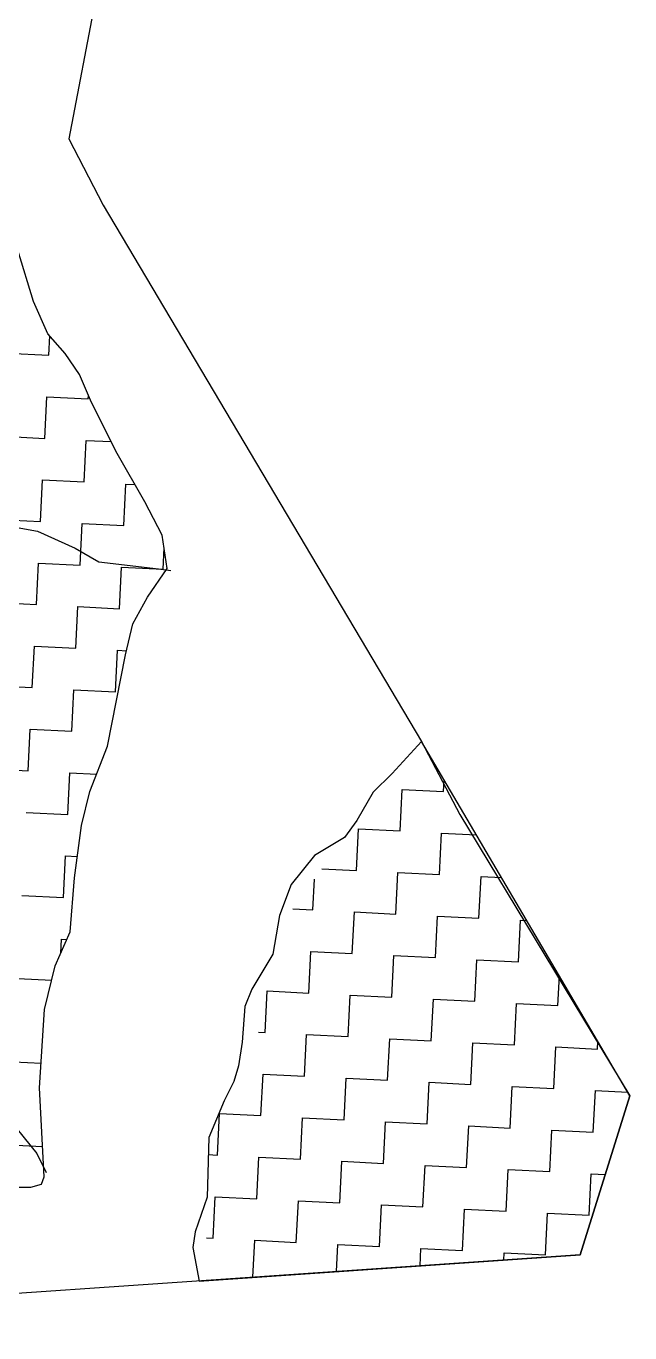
# Model space of a CAD drawing. Header units: metres. Extents: x 263404 to 269468, y 2224335 to 2228035.
# Drawn here: x 269107.9 to 269335.7, y 2224342.9 to 2224835.8 of the extents above; entities that cross this region are included whole.
import ezdxf

# ---------------------------------------------------------------- set-up
doc = ezdxf.new("R2010")
doc.units = ezdxf.units.M
doc.header["$LTSCALE"] = 0.3
for name, color, linetype in [('LINE_WATER', 4, 'Continuous'), ('POLY_HATCH', 12, 'Continuous'), ('V_BOUND_LINE', 7, 'Continuous')]:
    doc.layers.add(name, color=color, linetype=linetype)

msp = doc.modelspace()

# ---------------------------------------------------------------- linework, layer by layer
at = {"layer": 'LINE_WATER'}
for p, q in [((269100.37, 2224647.47), (269112.24, 2224645.3)), ((269112.24, 2224645.3), (269126.43, 2224638.92)), ((269126.43, 2224638.92), (269135.32, 2224633.75)), ((269135.32, 2224633.75), (269157.89, 2224631.06)), ((269157.89, 2224631.06), (269162.59, 2224630.51)), ((269104.6, 2224419.68), (269112.03, 2224410.49)), ((269112.03, 2224410.49), (269115.46, 2224403.39))]:
    msp.add_line(p, q, dxfattribs=at)
at = {"layer": 'POLY_HATCH'}
for p, q in [((269110.7, 2224731.89), (269104.78, 2224751.28)), ((269116.17, 2224719.75), (269110.7, 2224731.89)), ((269122.66, 2224712.3), (269116.17, 2224719.75)), ((269128.08, 2224704.38), (269122.66, 2224712.3)), ((269132.57, 2224693.87), (269128.08, 2224704.38)), ((269142.24, 2224674.64), (269132.57, 2224693.87)), ((269152.72, 2224656.35), (269142.24, 2224674.64)), ((269159.32, 2224643.81), (269152.72, 2224656.35)), ((269161.19, 2224631.22), (269159.32, 2224643.81)), ((269153.7, 2224620.37), (269161.19, 2224631.22)), ((269148.21, 2224610.38), (269153.7, 2224620.37)), ((269145.4, 2224598.58), (269148.21, 2224610.38)), ((269138.69, 2224564.22), (269145.4, 2224598.58)), ((269132.01, 2224547.06), (269138.69, 2224564.22)), ((269257.18, 2224565.93), (269246.08, 2224553.81)), ((269335.75, 2224432.28), (269257.18, 2224565.93)), ((269246.08, 2224553.81), (269238.91, 2224546.78)), ((269128.87, 2224534.22), (269132.01, 2224547.06)), ((269238.91, 2224546.78), (269232.72, 2224536.1)), ((269232.72, 2224536.1), (269228.07, 2224529.68)), ((269126.13, 2224514.49), (269128.87, 2224534.22)), ((269228.07, 2224529.68), (269216.75, 2224522.92)), ((269216.75, 2224522.92), (269207.89, 2224512.05)), ((269124.54, 2224494.13), (269126.13, 2224514.49)), ((269207.89, 2224512.05), (269203.6, 2224500.31)), ((269203.6, 2224500.31), (269201.07, 2224485.71)), ((269118.93, 2224481.26), (269124.54, 2224494.13)), ((269201.07, 2224485.71), (269193.14, 2224472.5)), ((269114.9, 2224464.82), (269118.93, 2224481.26)), ((269193.14, 2224472.5), (269190.41, 2224466.02)), ((269190.41, 2224466.02), (269189.44, 2224452.55)), ((269112.94, 2224435.33), (269114.9, 2224464.82)), ((269189.44, 2224452.55), (269188.1, 2224443.6)), ((269188.1, 2224443.6), (269186.3, 2224437.68)), ((269186.3, 2224437.68), (269182.62, 2224430.35)), ((269114.76, 2224401.74), (269112.94, 2224435.33)), ((269316.96, 2224372.31), (269335.75, 2224432.28)), ((269182.62, 2224430.35), (269176.83, 2224416.51)), ((269176.83, 2224416.51), (269176.31, 2224394)), ((269113.69, 2224399), (269114.76, 2224401.74)), ((269085.7, 2224397.83), (269109.68, 2224397.8)), ((269109.68, 2224397.8), (269113.69, 2224399)), ((269176.31, 2224394), (269171.75, 2224381)), ((269171.75, 2224381), (269170.85, 2224375.04)), ((269170.85, 2224375.04), (269173.18, 2224362.42)), ((269173.18, 2224362.42), (269316.96, 2224372.31))]:
    msp.add_line(p, q, dxfattribs=at)
at = {"layer": 'POLY_HATCH', "linetype": 'Continuous'}
for p, q in [((269116.51, 2224711.66), (269116.87, 2224718.94)), ((269100.83, 2224712.44), (269116.51, 2224711.66)), ((269114.95, 2224680.3), (269115.73, 2224695.98)), ((269115.73, 2224695.98), (269131.41, 2224695.2)), ((269131.41, 2224695.2), (269131.47, 2224696.44)), ((269099.28, 2224681.08), (269114.95, 2224680.3)), ((269129.85, 2224663.85), (269130.63, 2224679.53)), ((269130.63, 2224679.53), (269140.01, 2224679.06)), ((269113.39, 2224648.95), (269114.17, 2224664.63)), ((269114.17, 2224664.63), (269129.85, 2224663.85)), ((269144.75, 2224647.39), (269145.53, 2224663.07)), ((269145.53, 2224663.07), (269148.97, 2224662.9)), ((269097.72, 2224649.73), (269113.39, 2224648.95)), ((269128.29, 2224632.5), (269129.07, 2224648.17)), ((269129.07, 2224648.17), (269144.75, 2224647.39)), ((269159.64, 2224630.94), (269160.04, 2224638.94)), ((269111.84, 2224617.6), (269112.61, 2224633.27)), ((269112.61, 2224633.27), (269128.29, 2224632.5)), ((269143.19, 2224616.04), (269143.97, 2224631.72)), ((269143.97, 2224631.72), (269159.64, 2224630.94)), ((269096.16, 2224618.38), (269111.84, 2224617.6)), ((269126.73, 2224601.14), (269127.51, 2224616.82)), ((269127.51, 2224616.82), (269143.19, 2224616.04)), ((269110.28, 2224586.25), (269111.06, 2224601.92)), ((269111.06, 2224601.92), (269126.73, 2224601.14)), ((269141.63, 2224584.69), (269142.41, 2224600.36)), ((269142.41, 2224600.36), (269145.78, 2224600.2)), ((269094.6, 2224587.02), (269110.28, 2224586.25)), ((269125.18, 2224569.79), (269125.95, 2224585.47)), ((269125.95, 2224585.47), (269141.63, 2224584.69)), ((269108.72, 2224554.89), (269109.5, 2224570.57)), ((269109.5, 2224570.57), (269125.18, 2224569.79)), ((269093.04, 2224555.67), (269108.72, 2224554.89)), ((269123.62, 2224538.44), (269124.4, 2224554.11)), ((269124.4, 2224554.11), (269134.56, 2224553.61)), ((269265.48, 2224547.1), (269265.7, 2224551.44)), ((269249.03, 2224532.2), (269249.81, 2224547.88)), ((269249.81, 2224547.88), (269265.48, 2224547.1)), ((269107.94, 2224539.22), (269123.62, 2224538.44)), ((269232.57, 2224517.31), (269233.35, 2224532.98)), ((269233.35, 2224532.98), (269249.03, 2224532.2)), ((269263.93, 2224515.75), (269264.71, 2224531.42)), ((269264.71, 2224531.42), (269277.85, 2224530.77)), ((269122.06, 2224507.08), (269122.84, 2224522.76)), ((269122.84, 2224522.76), (269127.25, 2224522.54)), ((269219.58, 2224517.95), (269232.57, 2224517.31)), ((269247.47, 2224500.85), (269248.25, 2224516.53)), ((269248.25, 2224516.53), (269263.93, 2224515.75)), ((269278.82, 2224499.29), (269279.6, 2224514.97)), ((269279.6, 2224514.97), (269287.37, 2224514.58)), ((269216.12, 2224502.41), (269216.69, 2224513.95)), ((269106.38, 2224507.86), (269122.06, 2224507.08)), ((269208.61, 2224502.78), (269216.12, 2224502.41)), ((269231.02, 2224485.95), (269231.79, 2224501.63)), ((269231.79, 2224501.63), (269247.47, 2224500.85)), ((269262.37, 2224484.4), (269263.15, 2224500.07)), ((269263.15, 2224500.07), (269278.82, 2224499.29)), ((269293.72, 2224482.84), (269294.5, 2224498.51)), ((269294.5, 2224498.51), (269296.88, 2224498.4)), ((269121.01, 2224486.04), (269121.28, 2224491.41)), ((269121.28, 2224491.41), (269123.31, 2224491.31)), ((269214.56, 2224471.06), (269215.34, 2224486.73)), ((269215.34, 2224486.73), (269231.02, 2224485.95)), ((269245.91, 2224469.5), (269246.69, 2224485.17)), ((269246.69, 2224485.17), (269262.37, 2224484.4)), ((269277.27, 2224467.94), (269278.05, 2224483.62)), ((269278.05, 2224483.62), (269293.72, 2224482.84)), ((269104.82, 2224476.51), (269117.61, 2224475.87)), ((269308.62, 2224466.38), (269309.17, 2224477.49)), ((269198.1, 2224456.16), (269198.88, 2224471.83)), ((269198.88, 2224471.83), (269214.56, 2224471.06)), ((269229.46, 2224454.6), (269230.24, 2224470.28)), ((269230.24, 2224470.28), (269245.91, 2224469.5)), ((269260.81, 2224453.04), (269261.59, 2224468.72)), ((269261.59, 2224468.72), (269277.27, 2224467.94)), ((269292.16, 2224451.48), (269292.94, 2224467.16)), ((269292.94, 2224467.16), (269308.62, 2224466.38)), ((269195.62, 2224456.28), (269198.1, 2224456.16)), ((269213, 2224439.7), (269213.78, 2224455.38)), ((269213.78, 2224455.38), (269229.46, 2224454.6)), ((269244.35, 2224438.14), (269245.13, 2224453.82)), ((269245.13, 2224453.82), (269260.81, 2224453.04)), ((269275.71, 2224436.59), (269276.49, 2224452.26)), ((269276.49, 2224452.26), (269292.16, 2224451.48)), ((269307.06, 2224435.03), (269307.84, 2224450.7)), ((269307.84, 2224450.7), (269323.52, 2224449.93)), ((269323.52, 2224449.93), (269323.66, 2224452.84)), ((269103.27, 2224445.16), (269113.56, 2224444.64)), ((269196.55, 2224424.81), (269197.33, 2224440.48)), ((269197.33, 2224440.48), (269213, 2224439.7)), ((269227.9, 2224423.25), (269228.68, 2224438.92)), ((269228.68, 2224438.92), (269244.35, 2224438.14)), ((269259.25, 2224421.69), (269260.03, 2224437.37)), ((269260.03, 2224437.37), (269275.71, 2224436.59)), ((269290.61, 2224420.13), (269291.38, 2224435.81)), ((269291.38, 2224435.81), (269307.06, 2224435.03)), ((269321.96, 2224418.57), (269322.74, 2224434.25)), ((269322.74, 2224434.25), (269334.95, 2224433.64)), ((269180.09, 2224409.91), (269180.87, 2224425.58)), ((269180.87, 2224425.58), (269196.55, 2224424.81)), ((269211.44, 2224408.35), (269212.22, 2224424.03)), ((269212.22, 2224424.03), (269227.9, 2224423.25)), ((269242.8, 2224406.79), (269243.58, 2224422.47)), ((269243.58, 2224422.47), (269259.25, 2224421.69)), ((269274.15, 2224405.23), (269274.93, 2224420.91)), ((269274.93, 2224420.91), (269290.61, 2224420.13)), ((269305.5, 2224403.68), (269306.28, 2224419.35)), ((269306.28, 2224419.35), (269321.96, 2224418.57)), ((269101.71, 2224413.8), (269114.14, 2224413.19)), ((269176.68, 2224410.08), (269180.09, 2224409.91)), ((269194.99, 2224393.45), (269195.77, 2224409.13)), ((269195.77, 2224409.13), (269211.44, 2224408.35)), ((269226.34, 2224391.89), (269227.12, 2224407.57)), ((269227.12, 2224407.57), (269242.8, 2224406.79)), ((269257.69, 2224390.34), (269258.47, 2224406.01)), ((269258.47, 2224406.01), (269274.15, 2224405.23)), ((269289.05, 2224388.78), (269289.83, 2224404.45)), ((269289.83, 2224404.45), (269305.5, 2224403.68)), ((269320.4, 2224387.22), (269321.18, 2224402.9)), ((269321.18, 2224402.9), (269326.46, 2224402.63)), ((269178.53, 2224378.55), (269179.31, 2224394.23)), ((269179.31, 2224394.23), (269194.99, 2224393.45)), ((269209.89, 2224377), (269210.66, 2224392.67)), ((269210.66, 2224392.67), (269226.34, 2224391.89)), ((269241.24, 2224375.44), (269242.02, 2224391.11)), ((269242.02, 2224391.11), (269257.69, 2224390.34)), ((269272.59, 2224373.88), (269273.37, 2224389.56)), ((269273.37, 2224389.56), (269289.05, 2224388.78)), ((269303.94, 2224372.32), (269304.72, 2224388)), ((269304.72, 2224388), (269320.4, 2224387.22)), ((269175.96, 2224378.68), (269178.53, 2224378.55)), ((269193.52, 2224363.82), (269194.21, 2224377.78)), ((269194.21, 2224377.78), (269209.89, 2224377)), ((269225.05, 2224365.99), (269225.56, 2224376.22)), ((269225.56, 2224376.22), (269241.24, 2224375.44)), ((269256.59, 2224368.16), (269256.92, 2224374.66)), ((269256.92, 2224374.66), (269272.59, 2224373.88)), ((269288.13, 2224370.32), (269288.27, 2224373.1)), ((269288.27, 2224373.1), (269303.94, 2224372.32)), ((269177.75, 2224362.88), (269178.96, 2224362.82)), ((269177.75, 2224362.73), (269177.75, 2224362.88))]:
    msp.add_line(p, q, dxfattribs=at)
at = {"layer": 'V_BOUND_LINE'}
for p, q in [((269151.67, 2224938.57), (269124.08, 2224793.27)), ((269124.08, 2224793.27), (269137.06, 2224768.24)), ((269137.06, 2224768.24), (269257.18, 2224565.93)), ((269257.18, 2224565.93), (269271.62, 2224538.36)), ((269271.62, 2224538.36), (269335.75, 2224432.28)), ((269335.75, 2224432.28), (269316.96, 2224372.31)), ((269316.96, 2224372.31), (268888.63, 2224342.86))]:
    msp.add_line(p, q, dxfattribs=at)

doc.saveas('drawing.dxf')
